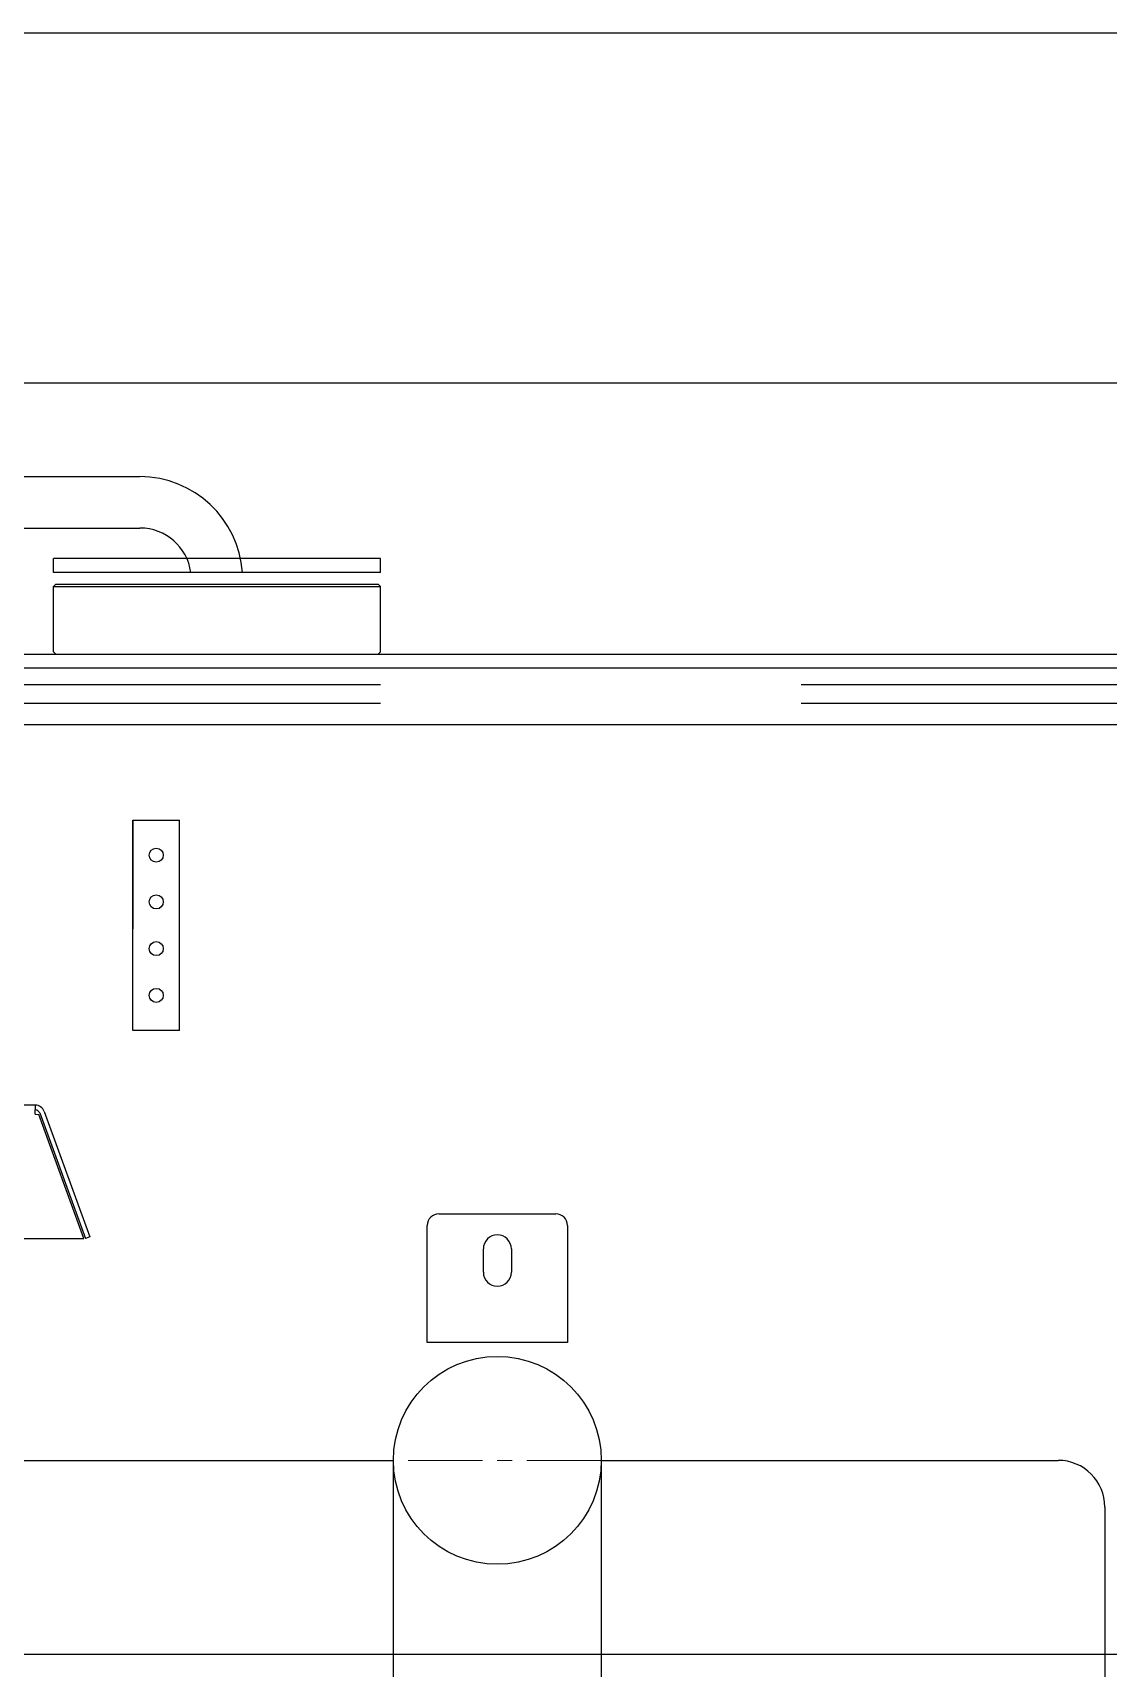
# Model space of a CAD drawing. Extents: x 61367 to 140945, y -1257 to 25588.
# Drawn here: x 89678 to 90138, y 15658 to 16358 of the extents above; entities that cross this region are included whole.
import ezdxf

# ---------------------------------------------------------------- set-up
doc = ezdxf.new("R2010")
doc.units = 0
doc.header["$MEASUREMENT"] = 0
doc.linetypes.add('CENTER', pattern=[50.8, 31.75, -6.35, 6.35, -6.35])
doc.layers.get('0').update_dxf_attribs({"linetype": 'CONTINUOUS'})
doc.layers.add('03-JI-ZHUN-XIAN', color=7, linetype='CONTINUOUS')
doc.layers.add('CEN', color=1, linetype='CENTER', lineweight=18)
doc.layers.add('THICK', color=7, linetype='CONTINUOUS', lineweight=0)

# ---------------------------------------------------------------- blocks, each defined once
blk = doc.blocks.new('A$Cd78e76be')
at = {"color": 101, "linetype": 'Continuous'}
for p, q in [((-1875, 1206.95), (-1083, 1206.95)), ((-1875, 1184.95), (-1083, 1184.95)), ((-1120, 1165.95), (-1120, 1171.95)), ((-980, 1171.95), (-1120, 1171.95)), ((-980, 1165.95), (-980, 1171.95)), ((-980, 1165.95), (-1120, 1165.95)), ((-1119, 1160.95), (-1120, 1159.95)), ((-1119, 1160.95), (-1120, 1159.95)), ((-1120, 1159.95), (-980, 1159.95)), ((-1120, 1131.95), (-1120, 1159.95)), ((-1119, 1160.95), (-981, 1160.95)), ((-981, 1160.95), (-980, 1159.95)), ((-980, 1131.95), (-980, 1159.95)), ((-1119, 1130.95), (-1120, 1131.95)), ((-981, 1130.95), (-980, 1131.95)), ((-1731, 1117.95), (-980, 1117.95)), ((-800, 1117.95), (-369, 1117.95)), ((-1731, 1109.95), (-980, 1109.95)), ((-800, 1109.95), (-313, 1109.95))]:
    blk.add_line(p, q, dxfattribs=at)
at = {"color": 101}
for p, q in [((-1786, 1130.95), (-1117.64, 1130.95)), ((-1117.64, 1130.95), (-314, 1130.95)), ((-1117.64, 1124.95), (-1786, 1124.95)), ((-314, 1124.95), (-1117.64, 1124.95)), ((-1798, 1100.95), (-302, 1100.95)), ((-955, 891.45), (-905, 891.45)), ((-960, 836.45), (-960, 886.45)), ((-900, 886.45), (-900, 836.45)), ((-936, 866.45), (-936, 876.45)), ((-924, 876.45), (-924, 866.45)), ((-900, 836.45), (-960, 836.45)), ((-1170, 785.95), (-974.5, 785.95)), ((-974.5, 485.95), (-974.5, 785.95)), ((-885.5, 785.95), (-690, 785.95)), ((-885.5, 785.95), (-885.5, 485.95)), ((-670, 765.95), (-670, -944.05))]:
    blk.add_line(p, q, dxfattribs=at)
blk.add_circle((-930, 785.95), 44.5, dxfattribs=at)
at = {"color": 101, "linetype": 'Continuous'}
for radius, start in [(44, 3.90956), (22, 7.83748)]:
    blk.add_arc((-1083, 1162.95), radius, start, 90, dxfattribs=at)
at = {"color": 101}
for centre, radius, start, end in [((-955, 886.45), 5, 90, 180), ((-905, 886.45), 5, 0, 90), ((-930, 876.45), 6, 0, 180), ((-930, 866.45), 6, 180, 0), ((-690, 765.95), 20, 0, 90)]:
    blk.add_arc(centre, radius, start, end, dxfattribs=at)
at = {"layer": '03-JI-ZHUN-XIAN', "color": 101, "linetype": 'Continuous'}
for p, q in [((-1086, 1059.95), (-1086, 1013.45)), ((-1086, 1059.95), (-1066, 1059.95)), ((-1086, 969.95), (-1086, 1059.95)), ((-1086, 1059.95), (-1066, 1059.95)), ((-1066, 1013.45), (-1066, 1059.95)), ((-1066, 969.95), (-1066, 1059.95)), ((-1066, 969.95), (-1086, 969.95)), ((-1127.79, 937.95), (-1322.19, 937.95)), ((-1127.79, 937.95), (-1127.79, 935.95)), ((-1127.79, 934.17), (-1127.79, 935.95)), ((-1127.79, 934.17), (-1126.34, 933.95)), ((-1107.02, 880.89), (-1126.34, 933.95)), ((-1125.91, 934.64), (-1106.35, 880.89)), ((-1124.03, 935.32), (-1104.47, 881.57)), ((-1342.96, 880.89), (-1107.02, 880.89)), ((-1104.47, 881.57), (-1106.35, 880.89)), ((-2237, 702.95), (-193, 702.95))]:
    blk.add_line(p, q, dxfattribs=at)
for centre in [(-1076, 1044.95), (-1076, 1044.95), (-1076, 1024.95), (-1076, 1024.95), (-1076, 1004.95), (-1076, 984.95)]:
    blk.add_circle(centre, 3, dxfattribs=at)
for radius in [4, 2]:
    blk.add_arc((-1127.79, 933.95), radius, 20, 90, dxfattribs=at)
at = {"layer": 'CEN', "color": 101}
blk.add_line((-834.79, 785.95), (-1025.21, 785.95), dxfattribs=at)

msp = doc.modelspace()

# ---------------------------------------------------------------- linework, layer by layer
at = {"layer": 'THICK', "lineweight": -3}
msp.add_lwpolyline([(85356.915, 16208.442), (85356.915, 16271.442), (85380.915, 16271.442), (85380.915, 16358.442), (97216.915, 16358.442), (97216.915, 16271.442), (97240.915, 16271.442), (97240.915, 16208.442)], close=True, dxfattribs=at)

# ---------------------------------------------------------------- block references
msp.add_blockref('A$Cd78e76be', (90806.915, 14961.488))

doc.saveas('drawing.dxf')
